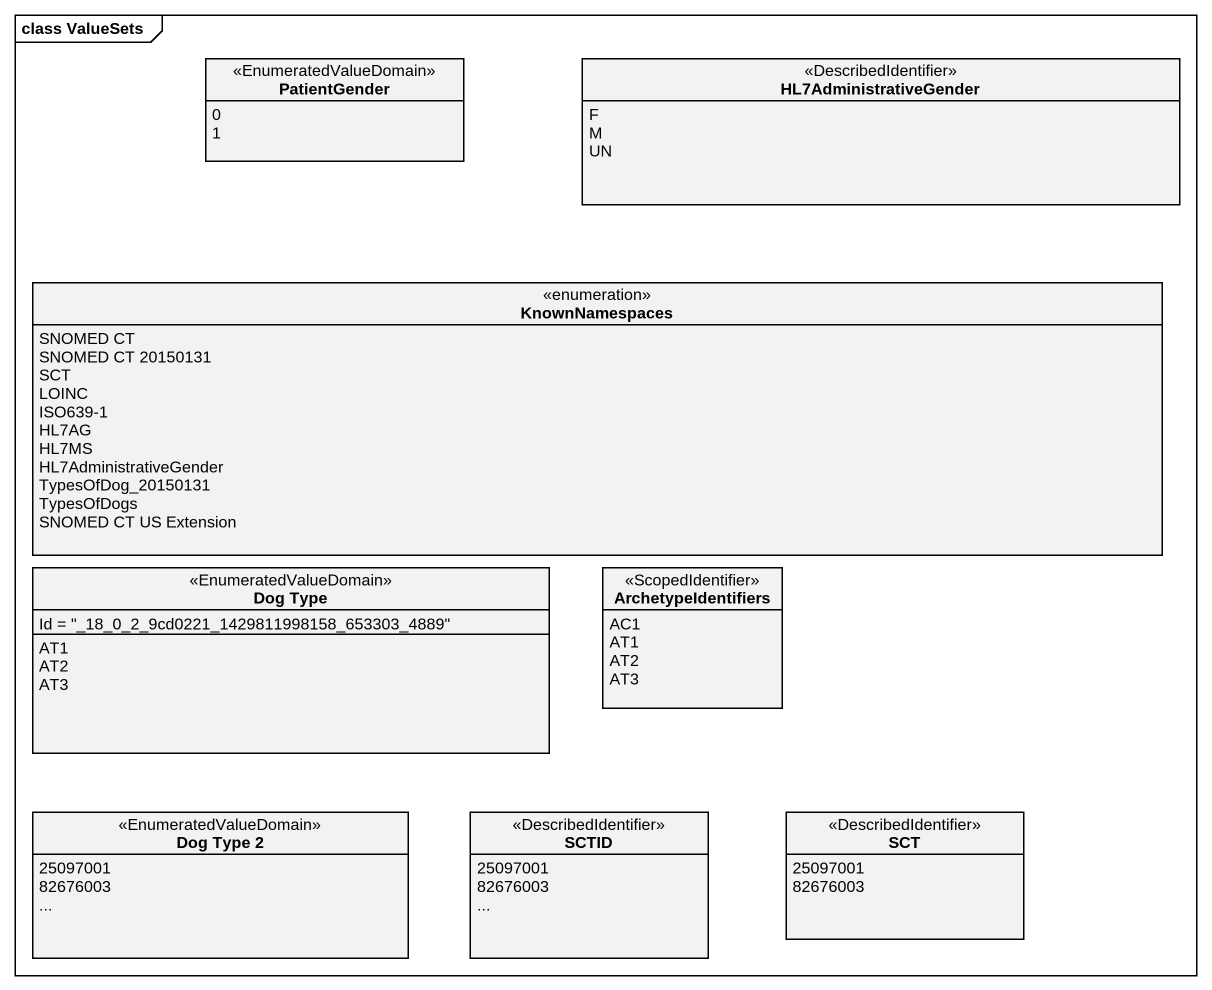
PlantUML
@startuml
mainframe class ValueSets
hide circle
hide empty members
enum PatientGender <<EnumeratedValueDomain>> {
  0
  1
}
enum HL7AdministrativeGender <<DescribedIdentifier>> {
  F
  M
  UN
}
enum KnownNamespaces {
  SNOMED CT
  SNOMED CT 20150131
  SCT
  LOINC
  ISO639-1
  HL7AG
  HL7MS
  HL7AdministrativeGender
  TypesOfDog_20150131
  TypesOfDogs
  SNOMED CT US Extension
}
enum "Dog Type" as Dog_Type <<EnumeratedValueDomain>> {
  Id = "_18_0_2_9cd0221_1429811998158_653303_4889"
  AT1
  AT2
  AT3
}
enum ArchetypeIdentifiers <<ScopedIdentifier>> {
  AC1
  AT1
  AT2
  AT3
}
enum "Dog Type 2" as Dog_Type_2 <<EnumeratedValueDomain>> {
  25097001
  82676003
  ~...
}
enum SCTID <<DescribedIdentifier>> {
  25097001
  82676003
  ~...
}
enum SCT <<DescribedIdentifier>> {
  25097001
  82676003
}
@enduml
